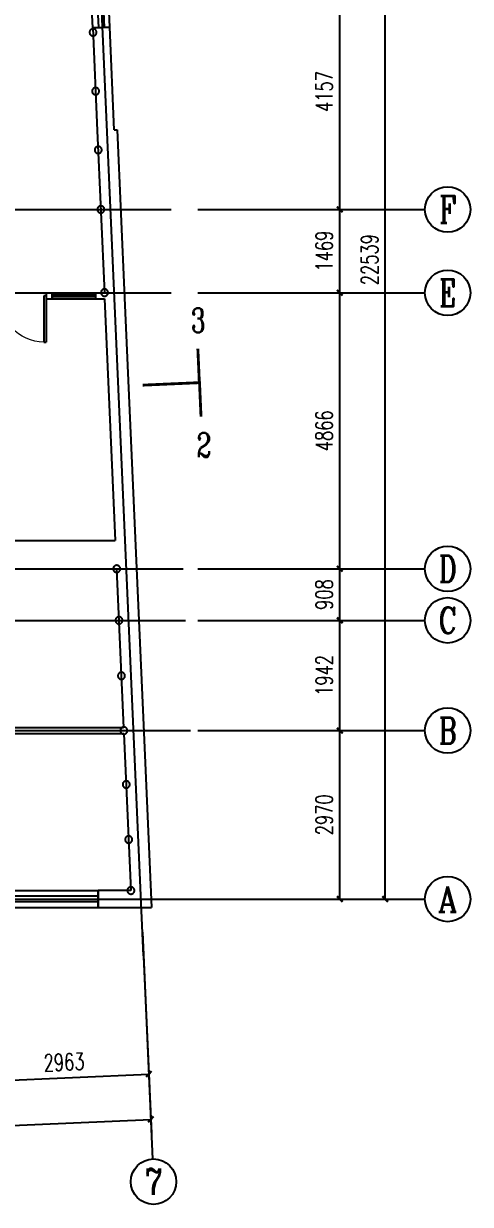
# Model space of a CAD drawing. Extents: x -20250 to 331240, y -699 to 63168.
# Drawn here: x 75882 to 83751, y 29255 to 50067 of the extents above; entities that cross this region are included whole.
import ezdxf
from ezdxf.enums import TextEntityAlignment as Align

# ---------------------------------------------------------------- set-up
doc = ezdxf.new("R2010")
doc.units = 0
doc.header["$LTSCALE"] = 1000
doc.header["$MEASUREMENT"] = 0
for name, color, linetype in [('AXIS', 3, 'Continuous'), ('AXIS_TEXT', 7, 'Continuous'), ('DIM_SYMB', 3, 'Continuous'), ('DOTE', 1, 'Continuous'), ('PUB_TEXT', 7, 'Continuous'), ('WALL', 9, 'Continuous'), ('WINDOW', 4, 'Continuous'), ('柱子', 9, 'Continuous')]:
    doc.layers.add(name, color=color, linetype=linetype)
doc.styles.add('_TCH_AXIS', font='COMPLEX', dxfattribs={"bigfont": 'GBCBIG'})
doc.styles.add('_TCH_DIM_T3', font='SIMPLEX', dxfattribs={"width": 0.705882, "bigfont": 'GBCBIG'})
doc.styles.add('_TCH_LABEL', font='COMPLEX', dxfattribs={"bigfont": 'GBCBIG'})
doc.styles.add('COMPLEX', font='COMPLEX')
doc.dimstyles.new('_TCH_ARCH&&100', dxfattribs={"dimtxt": 297.5, "dimasz": 100, "dimexe": 250, "dimexo": 300, "dimgap": 126.25, "dimtad": 1, "dimdec": 0, "dimzin": 0, "dimdsep": 46, "dimtxsty": '_TCH_DIM_T3', "dimblk": 'ARCHTICK', "dimcen": 0.09, "dimclrt": 7, "dimazin": 2, "dimtfac": 1, "dimtdec": 0, "dimtix": 1, "dimtmove": 2, "dimatfit": 3, "dimfxl": 1, "dimtolj": 1, "dimtzin": 0, "dimarcsym": 0})

# ---------------------------------------------------------------- blocks, each defined once
blk = doc.blocks.new('_ArchTick')
at = {"color": 0, "linetype": 'ByBlock', "const_width": 0.4}
blk.add_lwpolyline([(-0.5, -0.5), (0.5, 0.5)], dxfattribs=at)
blk = doc.blocks.new('*D190')
at = {"layer": 'AXIS', "color": 0, "lineweight": -2, "transparency": 16777216}
for p, q in [((77990, 33751), (78098, 31304)), ((75030, 33621), (75138, 31173)), ((75127, 31423), (78087, 31553))]:
    blk.add_line(p, q, dxfattribs=at)
at = {"layer": 'Defpoints', "color": 0, "transparency": 16777216}
for p in [(77977, 34051), (75016, 33920), (78087, 31553)]:
    blk.add_point(p, dxfattribs=at)
at = {"layer": 'AXIS', "color": 0, "lineweight": -2, "transparency": 16777216, "xscale": 100, "yscale": 100, "zscale": 100}
for p, rotation in [((75127, 31423), 182.5246990277393), ((78087, 31553), 2.524699027739323)]:
    blk.add_blockref('_ArchTick', p, dxfattribs=dict(at, rotation=rotation))
at = {"layer": 'AXIS', "color": 7, "transparency": 16777216, "insert": (76594, 31763), "char_height": 297.5, "attachment_point": 5, "rotation": 2.5247, "style": '_TCH_DIM_T3'}
blk.add_mtext('\\A1;2963', dxfattribs=at)
blk = doc.blocks.new('*D191')
at = {"layer": 'AXIS', "color": 0, "lineweight": -2, "transparency": 16777216}
for p, q in [((77990, 33751), (78133, 30504)), ((68775, 33345), (68918, 30098)), ((68907, 30348), (78122, 30754))]:
    blk.add_line(p, q, dxfattribs=at)
at = {"layer": 'Defpoints', "color": 0, "transparency": 16777216}
for p in [(77977, 34051), (68761, 33645), (78122, 30754)]:
    blk.add_point(p, dxfattribs=at)
at = {"layer": 'AXIS', "color": 0, "lineweight": -2, "transparency": 16777216, "xscale": 100, "yscale": 100, "zscale": 100}
for p, rotation in [((78122, 30754), 2.524699027739349), ((68907, 30348), 182.5246990277393)]:
    blk.add_blockref('_ArchTick', p, dxfattribs=dict(at, rotation=rotation))
at = {"layer": 'AXIS', "color": 7, "transparency": 16777216, "insert": (73502, 30826), "char_height": 297.5, "attachment_point": 5, "rotation": 2.5247, "style": '_TCH_DIM_T3'}
blk.add_mtext('\\A1;9224', dxfattribs=at)
blk = doc.blocks.new('*D192')
at = {"layer": 'AXIS', "color": 0, "lineweight": -2, "transparency": 16777216}
for p, q in [((79251, 37607), (81701, 37607)), ((81451, 34637), (81451, 37607)), ((79251, 34637), (81701, 34637))]:
    blk.add_line(p, q, dxfattribs=at)
at = {"layer": 'Defpoints', "color": 0, "transparency": 16777216}
for p in [(78951, 37607), (81451, 37607), (78951, 34637)]:
    blk.add_point(p, dxfattribs=at)
at = {"layer": 'AXIS', "color": 0, "lineweight": -2, "transparency": 16777216, "xscale": 100, "yscale": 100, "zscale": 100}
for p, rotation in [((81451, 37607), 90), ((81451, 34637), 270)]:
    blk.add_blockref('_ArchTick', p, dxfattribs=dict(at, rotation=rotation))
at = {"layer": 'AXIS', "color": 7, "transparency": 16777216, "insert": (81176, 36122), "char_height": 297.5, "attachment_point": 5, "rotation": 90, "style": '_TCH_DIM_T3'}
blk.add_mtext('\\A1;2970', dxfattribs=at)
blk = doc.blocks.new('*D193')
at = {"layer": 'AXIS', "color": 0, "lineweight": -2, "transparency": 16777216}
for p, q in [((79251, 39549), (81701, 39549)), ((81451, 37607), (81451, 39549)), ((79251, 37607), (81701, 37607))]:
    blk.add_line(p, q, dxfattribs=at)
at = {"layer": 'Defpoints', "color": 0, "transparency": 16777216}
for p in [(78951, 39549), (81451, 39549), (78951, 37607)]:
    blk.add_point(p, dxfattribs=at)
at = {"layer": 'AXIS', "color": 0, "lineweight": -2, "transparency": 16777216, "xscale": 100, "yscale": 100, "zscale": 100}
for p, rotation in [((81451, 39549), 90), ((81451, 37607), 270)]:
    blk.add_blockref('_ArchTick', p, dxfattribs=dict(at, rotation=rotation))
at = {"layer": 'AXIS', "color": 7, "transparency": 16777216, "insert": (81176, 38578), "char_height": 297.5, "attachment_point": 5, "rotation": 90, "style": '_TCH_DIM_T3'}
blk.add_mtext('\\A1;1942', dxfattribs=at)
blk = doc.blocks.new('*D194')
at = {"layer": 'AXIS', "color": 0, "lineweight": -2, "transparency": 16777216}
for p, q in [((79251, 40457), (81701, 40457)), ((81451, 39549), (81451, 40457)), ((79251, 39549), (81701, 39549))]:
    blk.add_line(p, q, dxfattribs=at)
at = {"layer": 'Defpoints', "color": 0, "transparency": 16777216}
for p in [(78951, 40457), (81451, 40457), (78951, 39549)]:
    blk.add_point(p, dxfattribs=at)
at = {"layer": 'AXIS', "color": 0, "lineweight": -2, "transparency": 16777216, "xscale": 100, "yscale": 100, "zscale": 100}
for p, rotation in [((81451, 40457), 90), ((81451, 39549), 270)]:
    blk.add_blockref('_ArchTick', p, dxfattribs=dict(at, rotation=rotation))
at = {"layer": 'AXIS', "color": 7, "transparency": 16777216, "insert": (81176, 40003), "char_height": 297.5, "attachment_point": 5, "rotation": 90, "style": '_TCH_DIM_T3'}
blk.add_mtext('\\A1;908', dxfattribs=at)
blk = doc.blocks.new('*D195')
at = {"layer": 'AXIS', "color": 0, "lineweight": -2, "transparency": 16777216}
for p, q in [((79251, 45323), (81701, 45323)), ((81451, 40457), (81451, 45323)), ((79251, 40457), (81701, 40457))]:
    blk.add_line(p, q, dxfattribs=at)
at = {"layer": 'Defpoints', "color": 0, "transparency": 16777216}
for p in [(78951, 45323), (81451, 45323), (78951, 40457)]:
    blk.add_point(p, dxfattribs=at)
at = {"layer": 'AXIS', "color": 0, "lineweight": -2, "transparency": 16777216, "xscale": 100, "yscale": 100, "zscale": 100}
for p, rotation in [((81451, 45323), 90), ((81451, 40457), 270)]:
    blk.add_blockref('_ArchTick', p, dxfattribs=dict(at, rotation=rotation))
at = {"layer": 'AXIS', "color": 7, "transparency": 16777216, "insert": (81176, 42890), "char_height": 297.5, "attachment_point": 5, "rotation": 90, "style": '_TCH_DIM_T3'}
blk.add_mtext('\\A1;4866', dxfattribs=at)
blk = doc.blocks.new('*D196')
at = {"layer": 'AXIS', "color": 0, "lineweight": -2, "transparency": 16777216}
for p, q in [((79251, 46792), (81701, 46792)), ((81451, 45323), (81451, 46792)), ((79251, 45323), (81701, 45323))]:
    blk.add_line(p, q, dxfattribs=at)
at = {"layer": 'Defpoints', "color": 0, "transparency": 16777216}
for p in [(78951, 46792), (81451, 46792), (78951, 45323)]:
    blk.add_point(p, dxfattribs=at)
at = {"layer": 'AXIS', "color": 0, "lineweight": -2, "transparency": 16777216, "xscale": 100, "yscale": 100, "zscale": 100}
for p, rotation in [((81451, 46792), 90), ((81451, 45323), 270)]:
    blk.add_blockref('_ArchTick', p, dxfattribs=dict(at, rotation=rotation))
at = {"layer": 'AXIS', "color": 7, "transparency": 16777216, "insert": (81176, 46057), "char_height": 297.5, "attachment_point": 5, "rotation": 90, "style": '_TCH_DIM_T3'}
blk.add_mtext('\\A1;1469', dxfattribs=at)
blk = doc.blocks.new('*D197')
at = {"layer": 'AXIS', "color": 0, "lineweight": -2, "transparency": 16777216}
for p, q in [((79251, 50948), (81701, 50948)), ((81451, 46792), (81451, 50948)), ((79251, 46792), (81701, 46792))]:
    blk.add_line(p, q, dxfattribs=at)
at = {"layer": 'Defpoints', "color": 0, "transparency": 16777216}
for p in [(78951, 50948), (81451, 50948), (78951, 46792)]:
    blk.add_point(p, dxfattribs=at)
at = {"layer": 'AXIS', "color": 0, "lineweight": -2, "transparency": 16777216, "xscale": 100, "yscale": 100, "zscale": 100}
for p, rotation in [((81451, 50948), 90), ((81451, 46792), 270)]:
    blk.add_blockref('_ArchTick', p, dxfattribs=dict(at, rotation=rotation))
at = {"layer": 'AXIS', "color": 7, "transparency": 16777216, "insert": (81176, 48870), "char_height": 297.5, "attachment_point": 5, "rotation": 90, "style": '_TCH_DIM_T3'}
blk.add_mtext('\\A1;4157', dxfattribs=at)
blk = doc.blocks.new('*D201')
at = {"layer": 'AXIS', "color": 0, "lineweight": -2, "transparency": 16777216}
for p, q in [((79251, 57176), (82501, 57176)), ((82251, 34637), (82251, 57176)), ((79251, 34637), (82501, 34637))]:
    blk.add_line(p, q, dxfattribs=at)
at = {"layer": 'Defpoints', "color": 0, "transparency": 16777216}
for p in [(78951, 57176), (82251, 57176), (78951, 34637)]:
    blk.add_point(p, dxfattribs=at)
at = {"layer": 'AXIS', "color": 0, "lineweight": -2, "transparency": 16777216, "xscale": 100, "yscale": 100, "zscale": 100}
for p, rotation in [((82251, 57176), 90), ((82251, 34637), 270)]:
    blk.add_blockref('_ArchTick', p, dxfattribs=dict(at, rotation=rotation))
at = {"layer": 'AXIS', "color": 7, "transparency": 16777216, "insert": (81976, 45906), "char_height": 297.5, "attachment_point": 5, "rotation": 90, "style": '_TCH_DIM_T3'}
blk.add_mtext('\\A1;22539', dxfattribs=at)
blk = doc.blocks.new('$TCHSYS$WIN2D')
for p, q in [((-0.5, 0.5), (0.5, 0.5)), ((-0.5, 0.5), (-0.5, -0.5)), ((0.5, 0.5), (0.5, -0.5)), ((0.5, 0.167), (-0.5, 0.167)), ((0.5, -0.167), (-0.5, -0.167)), ((-0.5, -0.5), (0.5, -0.5))]:
    blk.add_line(p, q)
blk = doc.blocks.new('$DorLib2D$00000001')
for p, q in [((0.45, 0.975), (0.5, 0.975)), ((0.45, 0), (0.45, 0.975)), ((0.5, 0), (0.5, 0.975)), ((0.5, 0), (0.45, 0))]:
    blk.add_line(p, q)
at = {"lineweight": 13}
blk.add_arc((0.475, 0), 0.975, 91.4693, 180, dxfattribs=at)
blk = doc.blocks.new('_AXISO')
blk.add_circle((0, 0), 0.5)
at = {"layer": 'AXIS_TEXT', "style": 'COMPLEX', "width": 1.041667}
blk.add_attdef('A', text='', height=0.56, dxfattribs=at).set_placement((-0.25, -0.28), (0.25, -0.28), align=Align.FIT)

msp = doc.modelspace()

# ---------------------------------------------------------------- linework, layer by layer
at = {"layer": 'AXIS'}
for p, q in [((78950.7, 46791.6), (82950.7, 46791.6)), ((78950.7, 45322.7), (82950.7, 45322.7)), ((78950.7, 40456.7), (82950.7, 40456.7)), ((78950.7, 39549), (82950.7, 39549)), ((78950.7, 37606.6), (82950.7, 37606.6)), ((78950.7, 34636.9), (82950.7, 34636.9)), ((77976.6, 34050.9), (78152.8, 30054.8))]:
    msp.add_line(p, q, dxfattribs=at)
at = {"layer": 'DIM_SYMB', "const_width": 50}
for points in [[(78950.5, 44337.9), (78976.9, 43738.5), (77977.9, 43694.5)], [(77980.9, 43694.6), (78979.9, 43738.6), (79006.3, 43139.2)]]:
    msp.add_lwpolyline(points, dxfattribs=at)
at = {"layer": 'DOTE'}
for p, q in [((77994.8, 33636.9), (76904.2, 58372.3)), ((66523.2, 46791.6, 0), (78479.6, 46791.6, 0)), ((66523.2, 45322.7, 0), (78479.6, 45322.7, 0)), ((66737.8, 40456.7, 0), (78694.1, 40456.7, 0)), ((66777.8, 39549, 0), (78734.2, 39549, 0)), ((66863.4, 37606.6, 0), (78819.8, 37606.6, 0)), ((66994.4, 34636.9), (78950.7, 34636.9))]:
    msp.add_line(p, q, dxfattribs=at)
at = {"layer": 'WALL'}
for p, q in [((77398.2, 50005.6), (77098.5, 49992.4)), ((77098.5, 49992.4), (77178.4, 48181.2)), ((77478.1, 48194.5), (77398.2, 50005.6)), ((77178.4, 48181.2), (77304.7, 45316.8)), ((77478.1, 48194.5), (77528, 48196.7)), ((77528, 48196.7), (77658.7, 45232.2)), ((76382.9, 45316.8), (76279.3, 45316.8)), ((76279.3, 45316.8), (76279.3, 45216.8)), ((76279.3, 45216.8), (76382.9, 45216.8)), ((76382.9, 45216.8), (76382.9, 45316.8)), ((77304.7, 45316.8), (77149.8, 45316.8)), ((77149.8, 45316.8), (77149.8, 45216.8)), ((77149.8, 45216.8), (77309.1, 45216.8)), ((77309.1, 45216.8), (77497, 40955.9)), ((77658.7, 45232.2), (77868.7, 40471.3)), ((74826.3, 40955.9), (77497, 40955.9)), ((74848.3, 40455.9), (77519, 40455.9)), ((77519, 40455.9), (77642.4, 37657.3)), ((77868.7, 40471.3), (77996.5, 37572.7)), ((77642.4, 37657.3), (75537.5, 37657.3)), ((75537.5, 37557.3), (77646.8, 37557.3)), ((77646.8, 37557.3), (77769, 34786.9)), ((77996.5, 37572.7), (78132.5, 34486.9)), ((77769, 34786.9), (77193.7, 34786.9)), ((77193.7, 34786.9), (77193.7, 34486.9)), ((77193.7, 34486.9), (78132.5, 34486.9))]:
    msp.add_line(p, q, dxfattribs=at)
at = {"layer": '柱子'}
for points in [[(77167.3, 49912.3), (77167.2, 49915.6), (77166.9, 49918.7), (77166.5, 49921.8), (77166, 49924.9), (77165.3, 49927.9), (77164.4, 49930.9), (77163.5, 49933.8), (77162.3, 49936.7), (77161.1, 49939.4), (77159.7, 49942.1), (77158.2, 49944.7), (77156.6, 49947.3), (77154.8, 49949.7), (77153, 49952.1), (77151, 49954.4), (77148.9, 49956.5), (77146.8, 49958.6), (77144.5, 49960.6), (77142.1, 49962.4), (77139.7, 49964.2), (77137.1, 49965.8), (77134.5, 49967.3), (77131.8, 49968.7), (77129.1, 49970), (77126.2, 49971.1), (77123.3, 49972.1), (77120.3, 49972.9), (77117.3, 49973.6), (77114.2, 49974.2), (77111.1, 49974.6), (77107.9, 49974.8), (77104.7, 49974.9), (77101.5, 49974.8), (77098.3, 49974.6), (77095.2, 49974.2), (77092.1, 49973.6), (77089.1, 49972.9), (77086.1, 49972.1), (77083.2, 49971.1), (77080.4, 49970), (77077.6, 49968.7), (77074.9, 49967.3), (77072.3, 49965.8), (77069.8, 49964.2), (77067.3, 49962.4), (77065, 49960.6), (77062.7, 49958.6), (77060.5, 49956.5), (77058.4, 49954.4), (77056.5, 49952.1), (77054.6, 49949.7), (77052.9, 49947.3), (77051.2, 49944.7), (77049.7, 49942.1), (77048.4, 49939.4), (77047.1, 49936.7), (77046, 49933.8), (77045, 49930.9), (77044.2, 49927.9), (77043.5, 49924.9), (77042.9, 49921.8), (77042.5, 49918.7), (77042.3, 49915.6), (77042.2, 49912.3), (77042.3, 49909.1), (77042.5, 49905.9), (77042.9, 49902.8), (77043.5, 49899.7), (77044.2, 49896.7), (77045, 49893.7), (77046, 49890.8), (77047.1, 49888), (77048.4, 49885.2), (77049.7, 49882.5), (77051.2, 49879.9), (77052.9, 49877.4), (77054.6, 49874.9), (77056.5, 49872.6), (77058.4, 49870.3), (77060.5, 49868.1), (77062.7, 49866.1), (77065, 49864.1), (77067.3, 49862.2), (77069.8, 49860.5), (77072.3, 49858.8), (77074.9, 49857.3), (77077.6, 49856), (77080.4, 49854.7), (77083.2, 49853.6), (77086.1, 49852.6), (77089.1, 49851.7), (77092.1, 49851.1), (77095.2, 49850.5), (77098.3, 49850.1), (77101.5, 49849.9), (77104.7, 49849.8), (77107.9, 49849.9), (77111.1, 49850.1), (77114.2, 49850.5), (77117.3, 49851.1), (77120.3, 49851.7), (77123.3, 49852.6), (77126.2, 49853.6), (77129.1, 49854.7), (77131.8, 49856), (77134.5, 49857.3), (77137.1, 49858.8), (77139.7, 49860.5), (77142.1, 49862.2), (77144.5, 49864.1), (77146.8, 49866.1), (77148.9, 49868.1), (77151, 49870.3), (77153, 49872.6), (77154.8, 49874.9), (77156.6, 49877.4), (77158.2, 49879.9), (77159.7, 49882.5), (77161.1, 49885.2), (77162.3, 49888), (77163.5, 49890.8), (77164.4, 49893.7), (77165.3, 49896.7), (77166, 49899.7), (77166.5, 49902.8), (77166.9, 49905.9), (77167.2, 49909.1)], [(77213, 48876.1), (77212.9, 48879.3), (77212.6, 48882.4), (77212.2, 48885.6), (77211.7, 48888.7), (77211, 48891.7), (77210.1, 48894.7), (77209.2, 48897.5), (77208, 48900.4), (77206.8, 48903.2), (77205.4, 48905.8), (77203.9, 48908.5), (77202.3, 48911), (77200.5, 48913.5), (77198.7, 48915.8), (77196.7, 48918.1), (77194.6, 48920.3), (77192.5, 48922.3), (77190.2, 48924.3), (77187.8, 48926.2), (77185.4, 48927.9), (77182.8, 48929.5), (77180.2, 48931), (77177.5, 48932.4), (77174.7, 48933.7), (77171.9, 48934.8), (77169, 48935.8), (77166, 48936.6), (77163, 48937.3), (77159.9, 48937.9), (77156.8, 48938.3), (77153.6, 48938.5), (77150.4, 48938.6), (77147.2, 48938.5), (77144, 48938.3), (77140.9, 48937.9), (77137.8, 48937.3), (77134.8, 48936.6), (77131.8, 48935.8), (77128.9, 48934.8), (77126.1, 48933.7), (77123.3, 48932.4), (77120.6, 48931), (77118, 48929.5), (77115.5, 48927.9), (77113, 48926.2), (77110.6, 48924.3), (77108.4, 48922.3), (77106.2, 48920.3), (77104.1, 48918.1), (77102.2, 48915.8), (77100.3, 48913.5), (77098.6, 48911), (77096.9, 48908.5), (77095.4, 48905.8), (77094, 48903.2), (77092.8, 48900.4), (77091.7, 48897.5), (77090.7, 48894.7), (77089.8, 48891.7), (77089.1, 48888.7), (77088.6, 48885.6), (77088.2, 48882.4), (77088, 48879.3), (77087.9, 48876.1), (77088, 48872.8), (77088.2, 48869.7), (77088.6, 48866.5), (77089.1, 48863.5), (77089.8, 48860.4), (77090.7, 48857.5), (77091.7, 48854.6), (77092.8, 48851.7), (77094, 48849), (77095.4, 48846.2), (77096.9, 48843.6), (77098.6, 48841.1), (77100.3, 48838.7), (77102.2, 48836.3), (77104.1, 48834), (77106.2, 48831.8), (77108.4, 48829.8), (77110.6, 48827.8), (77113, 48825.9), (77115.5, 48824.2), (77118, 48822.6), (77120.6, 48821.1), (77123.3, 48819.7), (77126.1, 48818.4), (77128.9, 48817.3), (77131.8, 48816.3), (77134.8, 48815.5), (77137.8, 48814.8), (77140.9, 48814.2), (77144, 48813.8), (77147.2, 48813.6), (77150.4, 48813.5), (77153.6, 48813.6), (77156.8, 48813.8), (77159.9, 48814.2), (77163, 48814.8), (77166, 48815.5), (77169, 48816.3), (77171.9, 48817.3), (77174.7, 48818.4), (77177.5, 48819.7), (77180.2, 48821.1), (77182.8, 48822.6), (77185.4, 48824.2), (77187.8, 48825.9), (77190.2, 48827.8), (77192.5, 48829.8), (77194.6, 48831.8), (77196.7, 48834), (77198.7, 48836.3), (77200.5, 48838.7), (77202.3, 48841.1), (77203.9, 48843.6), (77205.4, 48846.2), (77206.8, 48849), (77208, 48851.7), (77209.2, 48854.6), (77210.1, 48857.5), (77211, 48860.4), (77211.7, 48863.5), (77212.2, 48866.5), (77212.6, 48869.7), (77212.9, 48872.8)], [(77258.6, 47840.3), (77258.5, 47843.5), (77258.3, 47846.7), (77257.9, 47849.8), (77257.4, 47852.9), (77256.7, 47855.9), (77255.8, 47858.8), (77254.8, 47861.7), (77253.7, 47864.6), (77252.5, 47867.4), (77251.1, 47870.1), (77249.6, 47872.7), (77247.9, 47875.2), (77246.2, 47877.7), (77244.3, 47880), (77242.4, 47882.3), (77240.3, 47884.5), (77238.1, 47886.6), (77235.9, 47888.5), (77233.5, 47890.4), (77231, 47892.1), (77228.5, 47893.7), (77225.9, 47895.2), (77223.2, 47896.6), (77220.4, 47897.9), (77217.6, 47899), (77214.7, 47900), (77211.7, 47900.8), (77208.7, 47901.5), (77205.6, 47902.1), (77202.5, 47902.5), (77199.3, 47902.7), (77196.1, 47902.8), (77192.9, 47902.7), (77189.7, 47902.5), (77186.6, 47902.1), (77183.5, 47901.5), (77180.5, 47900.8), (77177.5, 47900), (77174.6, 47899), (77171.8, 47897.9), (77169, 47896.6), (77166.3, 47895.2), (77163.7, 47893.7), (77161.1, 47892.1), (77158.7, 47890.4), (77156.3, 47888.5), (77154, 47886.6), (77151.9, 47884.5), (77149.8, 47882.3), (77147.8, 47880), (77146, 47877.7), (77144.2, 47875.2), (77142.6, 47872.7), (77141.1, 47870.1), (77139.7, 47867.4), (77138.5, 47864.6), (77137.3, 47861.7), (77136.4, 47858.8), (77135.5, 47855.9), (77134.8, 47852.9), (77134.3, 47849.8), (77133.9, 47846.7), (77133.6, 47843.5), (77133.5, 47840.3), (77133.6, 47837.1), (77133.9, 47833.9), (77134.3, 47830.7), (77134.8, 47827.7), (77135.5, 47824.7), (77136.4, 47821.7), (77137.3, 47818.8), (77138.5, 47815.9), (77139.7, 47813.2), (77141.1, 47810.5), (77142.6, 47807.8), (77144.2, 47805.3), (77146, 47802.9), (77147.8, 47800.5), (77149.8, 47798.2), (77151.9, 47796.1), (77154, 47794), (77156.3, 47792), (77158.7, 47790.2), (77161.1, 47788.4), (77163.7, 47786.8), (77166.3, 47785.3), (77169, 47783.9), (77171.8, 47782.7), (77174.6, 47781.5), (77177.5, 47780.5), (77180.5, 47779.7), (77183.5, 47779), (77186.6, 47778.4), (77189.7, 47778.1), (77192.9, 47777.8), (77196.1, 47777.7), (77199.3, 47777.8), (77202.5, 47778.1), (77205.6, 47778.4), (77208.7, 47779), (77211.7, 47779.7), (77214.7, 47780.5), (77217.6, 47781.5), (77220.4, 47782.7), (77223.2, 47783.9), (77225.9, 47785.3), (77228.5, 47786.8), (77231, 47788.4), (77233.5, 47790.2), (77235.9, 47792), (77238.1, 47794), (77240.3, 47796.1), (77242.4, 47798.2), (77244.3, 47800.5), (77246.2, 47802.9), (77247.9, 47805.3), (77249.6, 47807.8), (77251.1, 47810.5), (77252.5, 47813.2), (77253.7, 47815.9), (77254.8, 47818.8), (77255.8, 47821.7), (77256.7, 47824.7), (77257.4, 47827.7), (77257.9, 47830.7), (77258.3, 47833.9), (77258.5, 47837.1)], [(77304.9, 46791.6), (77304.8, 46794.8), (77304.5, 46798), (77304.1, 46801.1), (77303.6, 46804.2), (77302.9, 46807.2), (77302, 46810.2), (77301.1, 46813.1), (77299.9, 46815.9), (77298.7, 46818.7), (77297.3, 46821.4), (77295.8, 46824), (77294.2, 46826.6), (77292.4, 46829), (77290.6, 46831.4), (77288.6, 46833.7), (77286.5, 46835.8), (77284.4, 46837.9), (77282.1, 46839.8), (77279.7, 46841.7), (77277.3, 46843.5), (77274.7, 46845.1), (77272.1, 46846.6), (77269.4, 46848), (77266.7, 46849.2), (77263.8, 46850.3), (77260.9, 46851.3), (77257.9, 46852.2), (77254.9, 46852.9), (77251.8, 46853.4), (77248.7, 46853.8), (77245.5, 46854.1), (77242.3, 46854.2), (77239.1, 46854.1), (77235.9, 46853.8), (77232.8, 46853.4), (77229.7, 46852.9), (77226.7, 46852.2), (77223.7, 46851.3), (77220.8, 46850.3), (77218, 46849.2), (77215.2, 46848), (77212.5, 46846.6), (77209.9, 46845.1), (77207.4, 46843.5), (77204.9, 46841.7), (77202.6, 46839.8), (77200.3, 46837.9), (77198.1, 46835.8), (77196, 46833.7), (77194.1, 46831.4), (77192.2, 46829), (77190.5, 46826.6), (77188.8, 46824), (77187.3, 46821.4), (77186, 46818.7), (77184.7, 46815.9), (77183.6, 46813.1), (77182.6, 46810.2), (77181.8, 46807.2), (77181.1, 46804.2), (77180.5, 46801.1), (77180.1, 46798), (77179.9, 46794.8), (77179.8, 46791.6), (77179.9, 46788.4), (77180.1, 46785.2), (77180.5, 46782.1), (77181.1, 46779), (77181.8, 46776), (77182.6, 46773), (77183.6, 46770.1), (77184.7, 46767.3), (77186, 46764.5), (77187.3, 46761.8), (77188.8, 46759.2), (77190.5, 46756.7), (77192.2, 46754.2), (77194.1, 46751.8), (77196, 46749.6), (77198.1, 46747.4), (77200.3, 46745.3), (77202.6, 46743.3), (77204.9, 46741.5), (77207.4, 46739.7), (77209.9, 46738.1), (77212.5, 46736.6), (77215.2, 46735.2), (77218, 46734), (77220.8, 46732.9), (77223.7, 46731.9), (77226.7, 46731), (77229.7, 46730.3), (77232.8, 46729.8), (77235.9, 46729.4), (77239.1, 46729.2), (77242.3, 46729.1), (77245.5, 46729.2), (77248.7, 46729.4), (77251.8, 46729.8), (77254.9, 46730.3), (77257.9, 46731), (77260.9, 46731.9), (77263.8, 46732.9), (77266.7, 46734), (77269.4, 46735.2), (77272.1, 46736.6), (77274.7, 46738.1), (77277.3, 46739.7), (77279.7, 46741.5), (77282.1, 46743.3), (77284.4, 46745.3), (77286.5, 46747.4), (77288.6, 46749.6), (77290.6, 46751.8), (77292.4, 46754.2), (77294.2, 46756.7), (77295.8, 46759.2), (77297.3, 46761.8), (77298.7, 46764.5), (77299.9, 46767.3), (77301.1, 46770.1), (77302, 46773), (77302.9, 46776), (77303.6, 46779), (77304.1, 46782.1), (77304.5, 46785.2), (77304.8, 46788.4)], [(77369.5, 45325.9), (77369.4, 45329.1), (77369.2, 45332.3), (77368.8, 45335.4), (77368.2, 45338.5), (77367.5, 45341.5), (77366.7, 45344.5), (77365.7, 45347.4), (77364.6, 45350.2), (77363.3, 45353), (77361.9, 45355.7), (77360.4, 45358.3), (77358.8, 45360.8), (77357.1, 45363.3), (77355.2, 45365.7), (77353.2, 45367.9), (77351.2, 45370.1), (77349, 45372.2), (77346.7, 45374.1), (77344.4, 45376), (77341.9, 45377.7), (77339.4, 45379.4), (77336.7, 45380.9), (77334.1, 45382.2), (77331.3, 45383.5), (77328.4, 45384.6), (77325.5, 45385.6), (77322.6, 45386.4), (77319.5, 45387.2), (77316.5, 45387.7), (77313.3, 45388.1), (77310.2, 45388.3), (77307, 45388.4), (77303.7, 45388.3), (77300.6, 45388.1), (77297.4, 45387.7), (77294.4, 45387.2), (77291.3, 45386.4), (77288.4, 45385.6), (77285.5, 45384.6), (77282.6, 45383.5), (77279.9, 45382.2), (77277.2, 45380.9), (77274.5, 45379.4), (77272, 45377.7), (77269.5, 45376), (77267.2, 45374.1), (77264.9, 45372.2), (77262.7, 45370.1), (77260.7, 45367.9), (77258.7, 45365.7), (77256.8, 45363.3), (77255.1, 45360.8), (77253.5, 45358.3), (77252, 45355.7), (77250.6, 45353), (77249.3, 45350.2), (77248.2, 45347.4), (77247.2, 45344.5), (77246.4, 45341.5), (77245.7, 45338.5), (77245.1, 45335.4), (77244.7, 45332.3), (77244.5, 45329.1), (77244.4, 45325.9), (77244.5, 45322.7), (77244.7, 45319.5), (77245.1, 45316.4), (77245.7, 45313.3), (77246.4, 45310.2), (77247.2, 45307.3), (77248.2, 45304.4), (77249.3, 45301.6), (77250.6, 45298.8), (77252, 45296.1), (77253.5, 45293.5), (77255.1, 45290.9), (77256.8, 45288.5), (77258.7, 45286.1), (77260.7, 45283.8), (77262.7, 45281.7), (77264.9, 45279.6), (77267.2, 45277.6), (77269.5, 45275.8), (77272, 45274), (77274.5, 45272.4), (77277.2, 45270.9), (77279.9, 45269.5), (77282.6, 45268.2), (77285.5, 45267.2), (77288.4, 45266.2), (77291.3, 45265.3), (77294.4, 45264.6), (77297.4, 45264.1), (77300.6, 45263.7), (77303.7, 45263.4), (77307, 45263.3), (77310.2, 45263.4), (77313.3, 45263.7), (77316.5, 45264.1), (77319.5, 45264.6), (77322.6, 45265.3), (77325.5, 45266.2), (77328.4, 45267.2), (77331.3, 45268.2), (77334.1, 45269.5), (77336.7, 45270.9), (77339.4, 45272.4), (77341.9, 45274), (77344.4, 45275.8), (77346.7, 45277.6), (77349, 45279.6), (77351.2, 45281.7), (77353.2, 45283.8), (77355.2, 45286.1), (77357.1, 45288.5), (77358.8, 45290.9), (77360.4, 45293.5), (77361.9, 45296.1), (77363.3, 45298.8), (77364.6, 45301.6), (77365.7, 45304.4), (77366.7, 45307.3), (77367.5, 45310.2), (77368.2, 45313.3), (77368.8, 45316.4), (77369.2, 45319.5), (77369.4, 45322.7)], [(77584.2, 40456.7), (77584.1, 40459.9), (77583.9, 40463.1), (77583.5, 40466.2), (77582.9, 40469.3), (77582.2, 40472.3), (77581.4, 40475.3), (77580.4, 40478.2), (77579.3, 40481), (77578, 40483.8), (77576.6, 40486.5), (77575.1, 40489.1), (77573.5, 40491.7), (77571.8, 40494.1), (77569.9, 40496.5), (77567.9, 40498.7), (77565.9, 40500.9), (77563.7, 40503), (77561.4, 40504.9), (77559.1, 40506.8), (77556.6, 40508.5), (77554.1, 40510.2), (77551.4, 40511.7), (77548.8, 40513.1), (77546, 40514.3), (77543.1, 40515.4), (77540.2, 40516.4), (77537.3, 40517.2), (77534.2, 40518), (77531.2, 40518.5), (77528, 40518.9), (77524.9, 40519.2), (77521.7, 40519.2), (77518.4, 40519.2), (77515.3, 40518.9), (77512.1, 40518.5), (77509.1, 40518), (77506, 40517.2), (77503.1, 40516.4), (77500.2, 40515.4), (77497.3, 40514.3), (77494.5, 40513.1), (77491.9, 40511.7), (77489.2, 40510.2), (77486.7, 40508.5), (77484.2, 40506.8), (77481.9, 40504.9), (77479.6, 40503), (77477.4, 40500.9), (77475.4, 40498.7), (77473.4, 40496.5), (77471.5, 40494.1), (77469.8, 40491.7), (77468.2, 40489.1), (77466.7, 40486.5), (77465.3, 40483.8), (77464, 40481), (77462.9, 40478.2), (77461.9, 40475.3), (77461.1, 40472.3), (77460.4, 40469.3), (77459.8, 40466.2), (77459.4, 40463.1), (77459.2, 40459.9), (77459.1, 40456.7), (77459.2, 40453.5), (77459.4, 40450.3), (77459.8, 40447.2), (77460.4, 40444.1), (77461.1, 40441.1), (77461.9, 40438.1), (77462.9, 40435.2), (77464, 40432.3), (77465.3, 40429.6), (77466.7, 40426.9), (77468.2, 40424.3), (77469.8, 40421.7), (77471.5, 40419.3), (77473.4, 40416.9), (77475.4, 40414.7), (77477.4, 40412.5), (77479.6, 40410.4), (77481.9, 40408.4), (77484.2, 40406.6), (77486.7, 40404.8), (77489.2, 40403.2), (77491.9, 40401.7), (77494.5, 40400.3), (77497.3, 40399.1), (77500.2, 40397.9), (77503.1, 40397), (77506, 40396.1), (77509.1, 40395.4), (77512.1, 40394.9), (77515.3, 40394.5), (77518.4, 40394.2), (77521.7, 40394.2), (77524.9, 40394.2), (77528, 40394.5), (77531.2, 40394.9), (77534.2, 40395.4), (77537.3, 40396.1), (77540.2, 40397), (77543.1, 40397.9), (77546, 40399.1), (77548.8, 40400.3), (77551.4, 40401.7), (77554.1, 40403.2), (77556.6, 40404.8), (77559.1, 40406.6), (77561.4, 40408.4), (77563.7, 40410.4), (77565.9, 40412.5), (77567.9, 40414.7), (77569.9, 40416.9), (77571.8, 40419.3), (77573.5, 40421.7), (77575.1, 40424.3), (77576.6, 40426.9), (77578, 40429.6), (77579.3, 40432.3), (77580.4, 40435.2), (77581.4, 40438.1), (77582.2, 40441.1), (77582.9, 40444.1), (77583.5, 40447.2), (77583.9, 40450.3), (77584.1, 40453.5)], [(77624.2, 39549), (77624.1, 39552.2), (77623.9, 39555.4), (77623.5, 39558.5), (77622.9, 39561.6), (77622.2, 39564.6), (77621.4, 39567.6), (77620.4, 39570.5), (77619.3, 39573.3), (77618, 39576.1), (77616.7, 39578.8), (77615.2, 39581.4), (77613.5, 39583.9), (77611.8, 39586.4), (77609.9, 39588.7), (77608, 39591), (77605.9, 39593.2), (77603.7, 39595.3), (77601.4, 39597.2), (77599.1, 39599.1), (77596.6, 39600.8), (77594.1, 39602.5), (77591.5, 39604), (77588.8, 39605.3), (77586, 39606.6), (77583.2, 39607.7), (77580.3, 39608.7), (77577.3, 39609.6), (77574.3, 39610.2), (77571.2, 39610.8), (77568.1, 39611.2), (77564.9, 39611.4), (77561.7, 39611.5), (77558.5, 39611.4), (77555.3, 39611.2), (77552.2, 39610.8), (77549.1, 39610.2), (77546.1, 39609.6), (77543.1, 39608.7), (77540.2, 39607.7), (77537.3, 39606.6), (77534.6, 39605.3), (77531.9, 39604), (77529.3, 39602.5), (77526.7, 39600.8), (77524.3, 39599.1), (77521.9, 39597.2), (77519.6, 39595.3), (77517.5, 39593.2), (77515.4, 39591), (77513.4, 39588.7), (77511.6, 39586.4), (77509.8, 39583.9), (77508.2, 39581.4), (77506.7, 39578.8), (77505.3, 39576.1), (77504.1, 39573.3), (77502.9, 39570.5), (77501.9, 39567.6), (77501.1, 39564.6), (77500.4, 39561.6), (77499.9, 39558.5), (77499.5, 39555.4), (77499.2, 39552.2), (77499.1, 39549), (77499.2, 39545.8), (77499.5, 39542.6), (77499.9, 39539.5), (77500.4, 39536.4), (77501.1, 39533.4), (77501.9, 39530.4), (77502.9, 39527.5), (77504.1, 39524.7), (77505.3, 39521.9), (77506.7, 39519.2), (77508.2, 39516.6), (77509.8, 39514), (77511.6, 39511.6), (77513.4, 39509.2), (77515.4, 39506.9), (77517.5, 39504.8), (77519.6, 39502.7), (77521.9, 39500.7), (77524.3, 39498.9), (77526.7, 39497.1), (77529.3, 39495.5), (77531.9, 39494), (77534.6, 39492.6), (77537.3, 39491.4), (77540.2, 39490.2), (77543.1, 39489.2), (77546.1, 39488.4), (77549.1, 39487.7), (77552.2, 39487.2), (77555.3, 39486.8), (77558.5, 39486.5), (77561.7, 39486.4), (77564.9, 39486.5), (77568.1, 39486.8), (77571.2, 39487.2), (77574.3, 39487.7), (77577.3, 39488.4), (77580.3, 39489.2), (77583.2, 39490.2), (77586, 39491.4), (77588.8, 39492.6), (77591.5, 39494), (77594.1, 39495.5), (77596.6, 39497.1), (77599.1, 39498.9), (77601.4, 39500.7), (77603.7, 39502.7), (77605.9, 39504.8), (77608, 39506.9), (77609.9, 39509.2), (77611.8, 39511.6), (77613.5, 39514), (77615.2, 39516.6), (77616.7, 39519.2), (77618, 39521.9), (77619.3, 39524.7), (77620.4, 39527.5), (77621.4, 39530.4), (77622.2, 39533.4), (77622.9, 39536.4), (77623.5, 39539.5), (77623.9, 39542.6), (77624.1, 39545.8)], [(77667.3, 38571.6), (77667.2, 38574.8), (77667, 38578), (77666.6, 38581.1), (77666, 38584.2), (77665.3, 38587.2), (77664.5, 38590.2), (77663.5, 38593.1), (77662.4, 38595.9), (77661.1, 38598.7), (77659.8, 38601.4), (77658.2, 38604), (77656.6, 38606.6), (77654.9, 38609), (77653, 38611.4), (77651.1, 38613.7), (77649, 38615.8), (77646.8, 38617.9), (77644.5, 38619.9), (77642.2, 38621.7), (77639.7, 38623.5), (77637.2, 38625.1), (77634.6, 38626.6), (77631.9, 38628), (77629.1, 38629.2), (77626.3, 38630.3), (77623.4, 38631.3), (77620.4, 38632.2), (77617.4, 38632.9), (77614.3, 38633.4), (77611.2, 38633.8), (77608, 38634.1), (77604.8, 38634.2), (77601.6, 38634.1), (77598.4, 38633.8), (77595.3, 38633.4), (77592.2, 38632.9), (77589.1, 38632.2), (77586.2, 38631.3), (77583.3, 38630.3), (77580.4, 38629.2), (77577.7, 38628), (77575, 38626.6), (77572.4, 38625.1), (77569.8, 38623.5), (77567.4, 38621.7), (77565, 38619.9), (77562.7, 38617.9), (77560.6, 38615.8), (77558.5, 38613.7), (77556.5, 38611.4), (77554.7, 38609), (77552.9, 38606.6), (77551.3, 38604), (77549.8, 38601.4), (77548.4, 38598.7), (77547.1, 38595.9), (77546, 38593.1), (77545, 38590.2), (77544.2, 38587.2), (77543.5, 38584.2), (77542.9, 38581.1), (77542.6, 38578), (77542.3, 38574.8), (77542.2, 38571.6), (77542.3, 38568.4), (77542.6, 38565.2), (77543, 38562.1), (77543.5, 38559), (77544.2, 38556), (77545, 38553), (77546, 38550.1), (77547.1, 38547.3), (77548.4, 38544.5), (77549.8, 38541.8), (77551.3, 38539.2), (77552.9, 38536.7), (77554.7, 38534.2), (77556.5, 38531.8), (77558.5, 38529.6), (77560.6, 38527.4), (77562.7, 38525.3), (77565, 38523.4), (77567.4, 38521.5), (77569.8, 38519.7), (77572.4, 38518.1), (77575, 38516.6), (77577.7, 38515.2), (77580.4, 38514), (77583.3, 38512.9), (77586.2, 38511.9), (77589.1, 38511), (77592.2, 38510.3), (77595.3, 38509.8), (77598.4, 38509.4), (77601.6, 38509.2), (77604.8, 38509.1), (77608, 38509.2), (77611.2, 38509.4), (77614.3, 38509.8), (77617.4, 38510.3), (77620.4, 38511), (77623.4, 38511.9), (77626.3, 38512.9), (77629.1, 38514), (77631.9, 38515.2), (77634.6, 38516.6), (77637.2, 38518.1), (77639.7, 38519.7), (77642.2, 38521.5), (77644.5, 38523.4), (77646.8, 38525.3), (77649, 38527.4), (77651.1, 38529.6), (77653, 38531.8), (77654.9, 38534.2), (77656.6, 38536.7), (77658.2, 38539.2), (77659.8, 38541.8), (77661.1, 38544.5), (77662.4, 38547.3), (77663.5, 38550.1), (77664.5, 38553), (77665.3, 38556), (77666, 38559), (77666.6, 38562.1), (77667, 38565.2), (77667.2, 38568.4)], [(77709.9, 37606.6), (77709.8, 37609.8), (77709.5, 37613), (77709.1, 37616.1), (77708.6, 37619.2), (77707.9, 37622.2), (77707, 37625.2), (77706.1, 37628.1), (77704.9, 37630.9), (77703.7, 37633.7), (77702.3, 37636.4), (77700.8, 37639), (77699.2, 37641.5), (77697.4, 37644), (77695.6, 37646.3), (77693.6, 37648.6), (77691.5, 37650.8), (77689.4, 37652.8), (77687.1, 37654.8), (77684.7, 37656.7), (77682.3, 37658.4), (77679.7, 37660), (77677.1, 37661.6), (77674.4, 37662.9), (77671.7, 37664.2), (77668.8, 37665.3), (77665.9, 37666.3), (77662.9, 37667.1), (77659.9, 37667.8), (77656.8, 37668.4), (77653.7, 37668.8), (77650.5, 37669), (77647.3, 37669.1), (77644.1, 37669), (77640.9, 37668.8), (77637.8, 37668.4), (77634.7, 37667.8), (77631.7, 37667.1), (77628.7, 37666.3), (77625.8, 37665.3), (77623, 37664.2), (77620.2, 37662.9), (77617.5, 37661.6), (77614.9, 37660), (77612.4, 37658.4), (77609.9, 37656.7), (77607.6, 37654.8), (77605.3, 37652.8), (77603.1, 37650.8), (77601, 37648.6), (77599.1, 37646.3), (77597.2, 37644), (77595.5, 37641.5), (77593.8, 37639), (77592.3, 37636.3), (77591, 37633.7), (77589.7, 37630.9), (77588.6, 37628.1), (77587.6, 37625.2), (77586.8, 37622.2), (77586.1, 37619.2), (77585.5, 37616.1), (77585.1, 37612.9), (77584.9, 37609.8), (77584.8, 37606.6), (77584.9, 37603.3), (77585.1, 37600.2), (77585.5, 37597), (77586.1, 37594), (77586.8, 37590.9), (77587.6, 37588), (77588.6, 37585.1), (77589.7, 37582.2), (77591, 37579.5), (77592.3, 37576.8), (77593.8, 37574.2), (77595.5, 37571.6), (77597.2, 37569.2), (77599.1, 37566.8), (77601, 37564.5), (77603.1, 37562.3), (77605.3, 37560.3), (77607.6, 37558.3), (77609.9, 37556.5), (77612.4, 37554.7), (77614.9, 37553.1), (77617.5, 37551.6), (77620.2, 37550.2), (77623, 37548.9), (77625.8, 37547.8), (77628.7, 37546.8), (77631.7, 37546), (77634.7, 37545.3), (77637.8, 37544.7), (77640.9, 37544.3), (77644.1, 37544.1), (77647.3, 37544), (77650.5, 37544.1), (77653.7, 37544.3), (77656.8, 37544.7), (77659.9, 37545.3), (77662.9, 37546), (77665.9, 37546.8), (77668.8, 37547.8), (77671.7, 37548.9), (77674.4, 37550.2), (77677.1, 37551.6), (77679.7, 37553.1), (77682.3, 37554.7), (77684.7, 37556.5), (77687.1, 37558.3), (77689.4, 37560.3), (77691.5, 37562.3), (77693.6, 37564.5), (77695.6, 37566.8), (77697.4, 37569.2), (77699.2, 37571.6), (77700.8, 37574.2), (77702.3, 37576.8), (77703.7, 37579.5), (77704.9, 37582.2), (77706.1, 37585.1), (77707, 37588), (77707.9, 37590.9), (77708.6, 37594), (77709.1, 37597), (77709.5, 37600.2), (77709.8, 37603.3)], [(77751.8, 36656.2), (77751.7, 36659.4), (77751.4, 36662.6), (77751, 36665.7), (77750.5, 36668.7), (77749.8, 36671.8), (77749, 36674.7), (77748, 36677.7), (77746.8, 36680.5), (77745.6, 36683.2), (77744.2, 36686), (77742.7, 36688.6), (77741.1, 36691.1), (77739.3, 36693.6), (77737.5, 36695.9), (77735.5, 36698.2), (77733.4, 36700.4), (77731.3, 36702.4), (77729, 36704.4), (77726.6, 36706.3), (77724.2, 36708), (77721.6, 36709.7), (77719, 36711.2), (77716.3, 36712.5), (77713.6, 36713.8), (77710.7, 36714.9), (77707.8, 36715.9), (77704.8, 36716.7), (77701.8, 36717.4), (77698.7, 36718), (77695.6, 36718.4), (77692.4, 36718.6), (77689.2, 36718.7), (77686, 36718.6), (77682.8, 36718.4), (77679.7, 36718), (77676.6, 36717.4), (77673.6, 36716.7), (77670.6, 36715.9), (77667.7, 36714.9), (77664.9, 36713.8), (77662.1, 36712.5), (77659.4, 36711.2), (77656.8, 36709.7), (77654.3, 36708), (77651.8, 36706.3), (77649.5, 36704.4), (77647.2, 36702.4), (77645, 36700.4), (77642.9, 36698.2), (77641, 36695.9), (77639.1, 36693.6), (77637.4, 36691.1), (77635.7, 36688.6), (77634.2, 36686), (77632.9, 36683.2), (77631.6, 36680.5), (77630.5, 36677.7), (77629.5, 36674.7), (77628.7, 36671.8), (77628, 36668.7), (77627.4, 36665.7), (77627, 36662.6), (77626.8, 36659.4), (77626.7, 36656.2), (77626.8, 36652.9), (77627, 36649.8), (77627.4, 36646.7), (77628, 36643.6), (77628.7, 36640.5), (77629.5, 36637.6), (77630.5, 36634.7), (77631.6, 36631.8), (77632.9, 36629.1), (77634.2, 36626.4), (77635.7, 36623.7), (77637.4, 36621.2), (77639.1, 36618.7), (77641, 36616.4), (77642.9, 36614.1), (77645, 36611.9), (77647.2, 36609.9), (77649.5, 36607.9), (77651.8, 36606.1), (77654.3, 36604.3), (77656.8, 36602.7), (77659.4, 36601.2), (77662.1, 36599.8), (77664.9, 36598.5), (77667.7, 36597.4), (77670.6, 36596.4), (77673.6, 36595.6), (77676.6, 36594.9), (77679.7, 36594.3), (77682.8, 36593.9), (77686, 36593.7), (77689.2, 36593.6), (77692.4, 36593.7), (77695.6, 36593.9), (77698.7, 36594.3), (77701.8, 36594.9), (77704.8, 36595.6), (77707.8, 36596.4), (77710.7, 36597.4), (77713.6, 36598.5), (77716.3, 36599.8), (77719, 36601.2), (77721.6, 36602.7), (77724.2, 36604.3), (77726.6, 36606.1), (77729, 36607.9), (77731.3, 36609.9), (77733.4, 36611.9), (77735.5, 36614.1), (77737.5, 36616.4), (77739.3, 36618.7), (77741.1, 36621.2), (77742.7, 36623.7), (77744.2, 36626.4), (77745.6, 36629.1), (77746.9, 36631.8), (77748, 36634.7), (77749, 36637.6), (77749.8, 36640.5), (77750.5, 36643.6), (77751, 36646.7), (77751.4, 36649.8), (77751.7, 36652.9)], [(77794.6, 35685.8), (77794.5, 35689.1), (77794.2, 35692.2), (77793.8, 35695.4), (77793.3, 35698.4), (77792.6, 35701.5), (77791.7, 35704.4), (77790.8, 35707.3), (77789.6, 35710.2), (77788.4, 35713), (77787, 35715.7), (77785.5, 35718.3), (77783.9, 35720.8), (77782.1, 35723.2), (77780.3, 35725.6), (77778.3, 35727.9), (77776.2, 35730.1), (77774.1, 35732.1), (77771.8, 35734.1), (77769.4, 35736), (77767, 35737.7), (77764.4, 35739.3), (77761.8, 35740.8), (77759.1, 35742.2), (77756.3, 35743.5), (77753.5, 35744.6), (77750.6, 35745.6), (77747.6, 35746.4), (77744.6, 35747.1), (77741.5, 35747.7), (77738.4, 35748.1), (77735.2, 35748.3), (77732, 35748.4), (77728.8, 35748.3), (77725.6, 35748.1), (77722.5, 35747.7), (77719.4, 35747.1), (77716.4, 35746.4), (77713.4, 35745.6), (77710.5, 35744.6), (77707.7, 35743.5), (77704.9, 35742.2), (77702.2, 35740.8), (77699.6, 35739.3), (77697.1, 35737.7), (77694.6, 35736), (77692.2, 35734.1), (77690, 35732.1), (77687.8, 35730.1), (77685.7, 35727.9), (77683.8, 35725.6), (77681.9, 35723.2), (77680.2, 35720.8), (77678.5, 35718.3), (77677, 35715.7), (77675.6, 35713), (77674.4, 35710.2), (77673.3, 35707.3), (77672.3, 35704.4), (77671.4, 35701.5), (77670.7, 35698.4), (77670.2, 35695.4), (77669.8, 35692.2), (77669.6, 35689.1), (77669.5, 35685.8), (77669.6, 35682.6), (77669.8, 35679.5), (77670.2, 35676.3), (77670.7, 35673.2), (77671.4, 35670.2), (77672.3, 35667.3), (77673.3, 35664.4), (77674.4, 35661.5), (77675.6, 35658.7), (77677, 35656.1), (77678.5, 35653.4), (77680.2, 35650.9), (77681.9, 35648.4), (77683.8, 35646.1), (77685.7, 35643.8), (77687.8, 35641.7), (77690, 35639.6), (77692.2, 35637.6), (77694.6, 35635.7), (77697.1, 35634), (77699.6, 35632.4), (77702.2, 35630.9), (77704.9, 35629.5), (77707.7, 35628.2), (77710.5, 35627.1), (77713.4, 35626.1), (77716.4, 35625.3), (77719.4, 35624.6), (77722.5, 35624), (77725.6, 35623.6), (77728.8, 35623.4), (77732, 35623.3), (77735.2, 35623.4), (77738.4, 35623.6), (77741.5, 35624), (77744.6, 35624.6), (77747.6, 35625.3), (77750.6, 35626.1), (77753.5, 35627.1), (77756.3, 35628.2), (77759.1, 35629.5), (77761.8, 35630.9), (77764.4, 35632.4), (77767, 35634), (77769.4, 35635.7), (77771.8, 35637.6), (77774.1, 35639.6), (77776.2, 35641.7), (77778.3, 35643.8), (77780.3, 35646.1), (77782.1, 35648.4), (77783.9, 35650.9), (77785.5, 35653.4), (77787, 35656.1), (77788.4, 35658.7), (77789.6, 35661.5), (77790.8, 35664.4), (77791.7, 35667.3), (77792.6, 35670.2), (77793.3, 35673.2), (77793.8, 35676.3), (77794.2, 35679.5), (77794.5, 35682.6)], [(77834.2, 34787.3), (77834.1, 34790.5), (77833.8, 34793.7), (77833.4, 34796.8), (77832.9, 34799.9), (77832.2, 34802.9), (77831.4, 34805.9), (77830.4, 34808.8), (77829.3, 34811.6), (77828, 34814.4), (77826.6, 34817.1), (77825.1, 34819.7), (77823.5, 34822.2), (77821.7, 34824.7), (77819.9, 34827.1), (77817.9, 34829.3), (77815.8, 34831.5), (77813.7, 34833.6), (77811.4, 34835.5), (77809, 34837.4), (77806.6, 34839.2), (77804, 34840.8), (77801.4, 34842.3), (77798.7, 34843.7), (77796, 34844.9), (77793.1, 34846), (77790.2, 34847), (77787.2, 34847.9), (77784.2, 34848.6), (77781.1, 34849.1), (77778, 34849.5), (77774.8, 34849.7), (77771.6, 34849.8), (77768.4, 34849.7), (77765.2, 34849.5), (77762.1, 34849.1), (77759, 34848.6), (77756, 34847.9), (77753, 34847), (77750.1, 34846), (77747.3, 34844.9), (77744.5, 34843.7), (77741.8, 34842.3), (77739.2, 34840.8), (77736.7, 34839.2), (77734.2, 34837.4), (77731.9, 34835.5), (77729.6, 34833.6), (77727.4, 34831.5), (77725.3, 34829.3), (77723.4, 34827.1), (77721.5, 34824.7), (77719.8, 34822.2), (77718.2, 34819.7), (77716.6, 34817.1), (77715.3, 34814.4), (77714, 34811.6), (77712.9, 34808.8), (77711.9, 34805.9), (77711.1, 34802.9), (77710.4, 34799.9), (77709.8, 34796.8), (77709.4, 34793.7), (77709.2, 34790.5), (77709.1, 34787.3), (77709.2, 34784.1), (77709.4, 34780.9), (77709.8, 34777.8), (77710.4, 34774.7), (77711.1, 34771.7), (77711.9, 34768.7), (77712.9, 34765.8), (77714, 34763), (77715.3, 34760.2), (77716.6, 34757.5), (77718.2, 34754.9), (77719.8, 34752.3), (77721.5, 34749.9), (77723.4, 34747.5), (77725.3, 34745.2), (77727.4, 34743.1), (77729.6, 34741), (77731.9, 34739.1), (77734.2, 34737.2), (77736.7, 34735.4), (77739.2, 34733.8), (77741.8, 34732.3), (77744.5, 34730.9), (77747.3, 34729.7), (77750.1, 34728.6), (77753, 34727.6), (77756, 34726.7), (77759, 34726), (77762.1, 34725.5), (77765.2, 34725.1), (77768.4, 34724.8), (77771.6, 34724.7), (77774.8, 34724.8), (77778, 34725.1), (77781.1, 34725.5), (77784.2, 34726), (77787.2, 34726.7), (77790.2, 34727.6), (77793.1, 34728.6), (77796, 34729.7), (77798.7, 34730.9), (77801.4, 34732.3), (77804, 34733.8), (77806.6, 34735.4), (77809, 34737.2), (77811.4, 34739), (77813.7, 34741), (77815.8, 34743.1), (77817.9, 34745.2), (77819.9, 34747.5), (77821.7, 34749.9), (77823.5, 34752.3), (77825.1, 34754.9), (77826.6, 34757.5), (77828, 34760.2), (77829.3, 34763), (77830.4, 34765.8), (77831.4, 34768.7), (77832.2, 34771.7), (77832.9, 34774.7), (77833.4, 34777.8), (77833.8, 34780.9), (77834.1, 34784.1)]]:
    msp.add_lwpolyline(points, close=True, dxfattribs=at)

# ---------------------------------------------------------------- block references
at = {"layer": 'AXIS'}
ref = msp.add_blockref('_AXISO', (83350.7, 46791.6), dxfattribs=dict(at, xscale=800, yscale=800, zscale=800))
ref.add_attrib('A', 'F', dxfattribs={"layer": 'AXIS_TEXT', "height": 476.1, "style": '_TCH_AXIS', "width": 0.8125}).set_placement((83203.4, 46553.5), (83498.1, 46553.5), align=Align.FIT)
ref = msp.add_blockref('_AXISO', (83350.7, 45322.7), dxfattribs=dict(at, xscale=800, yscale=800, zscale=800))
ref.add_attrib('A', 'E', dxfattribs={"layer": 'AXIS_TEXT', "height": 476.1, "style": '_TCH_AXIS', "width": 0.8125}).set_placement((83203.4, 45084.6), (83498.1, 45084.6), align=Align.FIT)
ref = msp.add_blockref('_AXISO', (83350.7, 40456.7), dxfattribs=dict(at, xscale=800, yscale=800, zscale=800))
ref.add_attrib('A', 'D', dxfattribs={"layer": 'AXIS_TEXT', "height": 465.9, "style": '_TCH_AXIS', "width": 0.823529}).set_placement((83195.4, 40223.7), (83506.1, 40223.7), align=Align.FIT)
ref = msp.add_blockref('_AXISO', (83350.7, 39549), dxfattribs=dict(at, xscale=800, yscale=800, zscale=800))
ref.add_attrib('A', 'C', dxfattribs={"layer": 'AXIS_TEXT', "height": 455.7, "style": '_TCH_AXIS'}).set_placement((83188, 39321.1), (83513.5, 39321.1), align=Align.FIT)
ref = msp.add_blockref('_AXISO', (83350.7, 37606.6), dxfattribs=dict(at, xscale=800, yscale=800, zscale=800))
ref.add_attrib('A', 'B', dxfattribs={"layer": 'AXIS_TEXT', "height": 465.9, "style": '_TCH_AXIS', "width": 0.823529}).set_placement((83195.4, 37373.6), (83506.1, 37373.6), align=Align.FIT)
ref = msp.add_blockref('_AXISO', (83350.7, 34636.9), dxfattribs=dict(at, xscale=800, yscale=800, zscale=800))
ref.add_attrib('A', 'A', dxfattribs={"layer": 'AXIS_TEXT', "height": 445.4, "style": '_TCH_AXIS', "width": 0.888889}).set_placement((83181.1, 34414.2), (83520.4, 34414.2), align=Align.FIT)
ref = msp.add_blockref('_AXISO', (78170.4, 29655.2), dxfattribs=dict(at, xscale=800, yscale=800, zscale=800))
ref.add_attrib('A', '7', dxfattribs={"layer": 'AXIS_TEXT', "height": 465.9, "style": '_TCH_AXIS'}).set_placement((78015.1, 29422.2), (78325.7, 29422.2), align=Align.FIT)
at = {"layer": 'WINDOW'}
for name, p, xscale, yscale, zscale, rotation in [('$TCHSYS$WIN2D', (77229.5, 50426.6), -856.121623056077, -300, -856.121623056077, 272.5247004559), ('$DorLib2D$00000001', (75861.4, 45266.8), 835.7892444749837, -835.7892444749837, 835.7892444749837, 359.9988390862516), ('$TCHSYS$WIN2D', (76766.3, 45266.8), 766.9149686446198, 100, 766.9149686446198, 359.9988390862516)]:
    msp.add_blockref(name, p, dxfattribs=dict(at, xscale=xscale, yscale=yscale, zscale=zscale, rotation=rotation))
at = {"layer": 'WINDOW', "xscale": 1831.82470703125, "yscale": -300, "zscale": 1831.82470703125}
msp.add_blockref('$TCHSYS$WIN2D', (76277.8, 34636.9), dxfattribs=at)

# ---------------------------------------------------------------- texts
at = {"layer": 'PUB_TEXT', "style": '_TCH_LABEL', "width": 0.705882}
for s, p in [('3', (78828.5, 44625)), ('2', (78928.4, 42427.2))]:
    msp.add_text(s, height=425, dxfattribs=at).set_placement(p)

# ---------------------------------------------------------------- dimensions: what is measured, and where the dimension line sits
at = {"layer": 'AXIS'}
for p1, p2, distance, picture, middle in [((78950.7, 34636.9), (78950.7, 57175.8), -3300, '*D201', (81975.7, 45906.3)), ((78950.7, 46791.6), (78950.7, 50948.3), -2500, '*D197', (81175.7, 48869.9)), ((78950.7, 45322.7), (78950.7, 46791.6), -2500, '*D196', (81175.7, 46057.1)), ((78950.7, 40456.7), (78950.7, 45322.7), -2500, '*D195', (81175.7, 42889.7)), ((78950.7, 39549), (78950.7, 40456.7), -2500, '*D194', (81175.7, 40002.8)), ((78950.7, 37606.6), (78950.7, 39549), -2500, '*D193', (81175.7, 38577.8)), ((78950.7, 34636.9), (78950.7, 37606.6), -2500, '*D192', (81175.7, 36121.7)), ((68761.4, 33644.6), (77976.6, 34050.9), -3300, '*D191', (73502.3, 30825.7)), ((75016.4, 33920.4), (77976.6, 34050.9), -2500, '*D190', (76594.5, 31762.8))]:
    dim = msp.add_aligned_dim(p1=p1, p2=p2, distance=distance, dimstyle='_TCH_ARCH&&100', dxfattribs=at)
    dim.commit()
    dim.dimension.update_dxf_attribs({"geometry": picture, "text_midpoint": middle})

doc.saveas('drawing.dxf')
